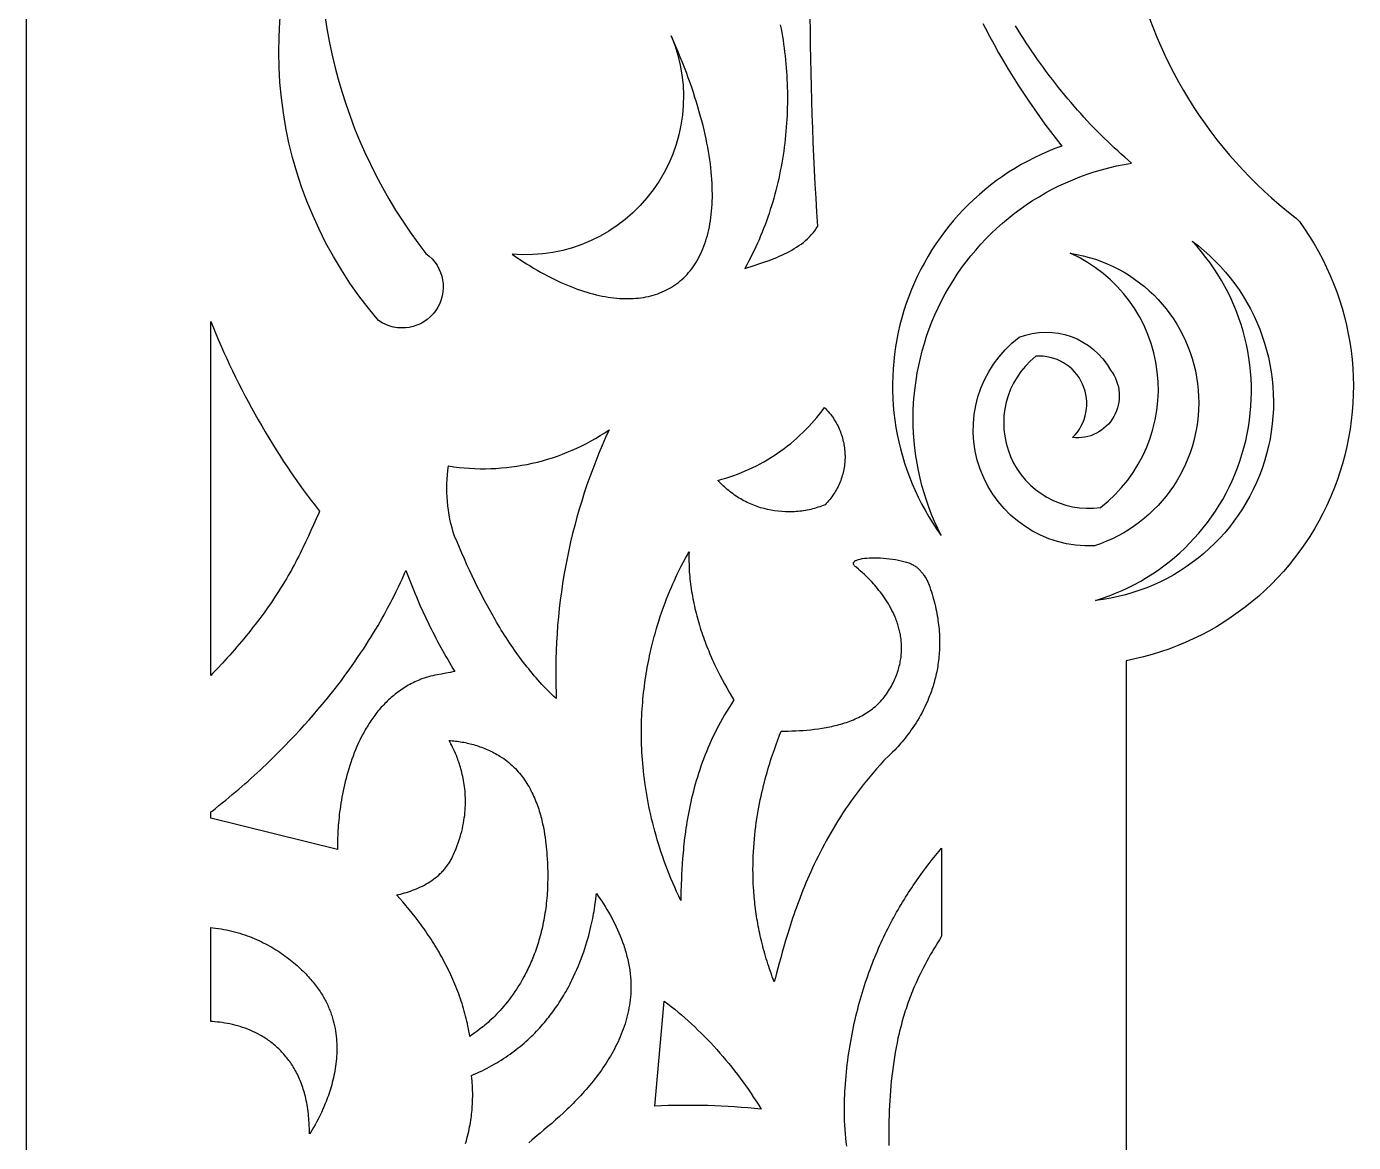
# Model space of a CAD drawing. Extents: x -750 to 750, y -1000 to 1000.
# Drawn here: x -750 to -462.2, y -131.3 to 110.8 of the extents above; entities that cross this region are included whole.
import ezdxf

# ---------------------------------------------------------------- set-up
doc = ezdxf.new("R2010")
doc.units = 0
doc.layers.add('LAYER_1', color=18, linetype='CONTINUOUS')

msp = doc.modelspace()

# ---------------------------------------------------------------- linework, layer by layer
at = {"layer": 'LAYER_1'}
for points in [[(-475.66, 274.46), (-477.41, 255.17, -0.426497), (-483.05, 250.67, 1), (-489.05, 205.44, -0.214305), (-485.57, 203.28, -0.489736), (-510.5, 127.16, 0.182251), (-474.88, 69.45, -0.070235), (-473.9, 68.45, -0.552147), (-511.5, -26.78), (-511.5, -1000), (-750, -1000), (-750, 1000)], [(-542.53, 111.44), (-542.07, 110.52), (-541.11, 108.69), (-540.13, 106.87), (-539.13, 105.07), (-538.1, 103.28), (-537.05, 101.51), (-535.97, 99.76), (-534.87, 98.02), (-533.75, 96.3), (-532.61, 94.6), (-531.46, 92.92), (-530.28, 91.26), (-529.09, 89.62), (-527.88, 88), (-526.66, 86.41), (-525.43, 84.85, 0.500787), (-551.61, 0.38, -0.50934), (-510.28, 81.14), (-511.04, 81.79), (-511.79, 82.44), (-512.55, 83.11), (-513.3, 83.78), (-514.04, 84.47), (-514.79, 85.16), (-515.53, 85.87), (-516.27, 86.59), (-517, 87.31), (-517.73, 88.05), (-518.46, 88.8), (-519.18, 89.55), (-519.9, 90.31), (-520.62, 91.09), (-521.33, 91.87), (-522.03, 92.66), (-522.73, 93.46), (-523.43, 94.27), (-524.12, 95.08), (-524.8, 95.9), (-525.48, 96.73), (-526.15, 97.57), (-526.82, 98.42), (-527.48, 99.27), (-528.14, 100.13), (-528.79, 100.99), (-529.43, 101.87), (-530.07, 102.74), (-530.7, 103.63), (-531.32, 104.52), (-531.93, 105.42), (-532.54, 106.32), (-533.14, 107.23), (-533.73, 108.14), (-534.32, 109.06), (-534.89, 109.98), (-535.46, 110.91)]]:
    msp.add_lwpolyline(points, format="xyb", dxfattribs=at)
for points in [[(-673.62, 47, -0.308417), (-684.93, 147.16, 0.209814), (-663.39, 61.54, -1)], [(-644.66, 61.39), (-643.88, 60.85), (-643.1, 60.33), (-642.33, 59.82), (-641.56, 59.33), (-640.79, 58.85), (-640.03, 58.39), (-639.27, 57.95), (-638.52, 57.52), (-637.77, 57.11), (-637.02, 56.71), (-636.28, 56.33), (-635.55, 55.96), (-634.82, 55.61), (-634.09, 55.28), (-633.37, 54.96), (-632.66, 54.65), (-631.95, 54.37), (-631.24, 54.09), (-630.54, 53.83), (-629.85, 53.59), (-629.16, 53.36), (-628.48, 53.15), (-627.8, 52.95), (-627.13, 52.77), (-626.47, 52.6), (-625.81, 52.45), (-625.15, 52.31), (-624.51, 52.19), (-623.87, 52.08), (-623.24, 51.99), (-622.61, 51.91), (-621.99, 51.85), (-621.38, 51.8), (-620.77, 51.77), (-620.17, 51.75), (-619.58, 51.75), (-619, 51.76), (-618.42, 51.78), (-617.85, 51.82), (-617.29, 51.87), (-616.74, 51.94), (-616.19, 52.02), (-615.65, 52.12), (-615.12, 52.23), (-614.6, 52.36), (-614.09, 52.5), (-613.58, 52.65), (-613.09, 52.82), (-612.6, 53), (-612.12, 53.2), (-611.65, 53.41), (-611.19, 53.63), (-610.73, 53.87), (-610.29, 54.12), (-609.86, 54.39), (-609.43, 54.67), (-609.02, 54.96), (-608.61, 55.27), (-608.21, 55.59), (-607.83, 55.93), (-607.45, 56.28), (-607.08, 56.64), (-606.73, 57.02), (-606.38, 57.41), (-606.04, 57.81), (-605.72, 58.22), (-605.4, 58.65), (-605.1, 59.1), (-604.8, 59.55), (-604.52, 60.02), (-604.25, 60.51), (-603.99, 61), (-603.74, 61.51), (-603.5, 62.04), (-603.27, 62.57), (-603.05, 63.12), (-602.85, 63.69), (-602.66, 64.26), (-602.47, 64.85), (-602.3, 65.45), (-602.15, 66.06), (-602, 66.69), (-601.87, 67.33), (-601.75, 67.98), (-601.64, 68.65), (-601.54, 69.33), (-601.46, 70.02), (-601.39, 70.72), (-601.33, 71.44), (-601.29, 72.17), (-601.25, 72.91), (-601.23, 73.66), (-601.23, 74.43), (-601.24, 75.2), (-601.26, 75.99), (-601.29, 76.8), (-601.34, 77.61), (-601.4, 78.44), (-601.48, 79.28), (-601.57, 80.13), (-601.67, 81), (-601.79, 81.87), (-601.92, 82.76), (-602.07, 83.66), (-602.23, 84.57), (-602.41, 85.5), (-602.6, 86.43), (-602.8, 87.38), (-603.03, 88.34), (-603.26, 89.31), (-603.51, 90.3), (-603.78, 91.29), (-604.06, 92.3), (-604.36, 93.32), (-604.67, 94.35), (-605, 95.39), (-605.34, 96.44), (-605.7, 97.51), (-606.08, 98.58), (-606.47, 99.67), (-606.87, 100.77), (-607.3, 101.88), (-607.74, 103), (-608.2, 104.13), (-608.67, 105.28), (-609.16, 106.43), (-609.67, 107.6), (-610.19, 108.78, -0.56467)], [(-497.14, 64.2, -0.683133), (-518.09, -13.69, 0.556932)], [(-518.36, -1.87, -0.734764), (-534.69, 43.38, -0.376792), (-514.84, 36.21, -0.660555), (-523.11, 21.6, 0.700223), (-531.1, 39.24, 0.760649), (-517.04, 6.44, 0.565772), (-523.59, 61.58, -0.792009)]]:
    msp.add_lwpolyline(points, format="xyb", close=True, dxfattribs=at)
for points in [[(-586.5, 111.12), (-586.34, 110.29), (-586.19, 109.45), (-586.05, 108.62), (-585.91, 107.78), (-585.79, 106.94), (-585.67, 106.09), (-585.56, 105.25), (-585.47, 104.4), (-585.37, 103.55), (-585.29, 102.69), (-585.22, 101.84), (-585.16, 100.98), (-585.1, 100.13), (-585.05, 99.27), (-585.02, 98.41), (-584.99, 97.55), (-584.97, 96.69), (-584.96, 95.82), (-584.95, 94.96), (-584.96, 94.1), (-584.98, 93.23), (-585, 92.37), (-585.04, 91.5), (-585.08, 90.64), (-585.13, 89.78), (-585.19, 88.91), (-585.27, 88.05), (-585.35, 87.18), (-585.44, 86.32), (-585.53, 85.46), (-585.64, 84.6), (-585.76, 83.74), (-585.89, 82.88), (-586.02, 82.02), (-586.17, 81.16), (-586.32, 80.31), (-586.49, 79.46), (-586.66, 78.61), (-586.85, 77.76), (-587.04, 76.91), (-587.24, 76.07), (-587.46, 75.22), (-587.68, 74.38), (-587.91, 73.55), (-588.15, 72.71), (-588.4, 71.88), (-588.66, 71.05), (-588.93, 70.22), (-589.22, 69.4), (-589.51, 68.58), (-589.81, 67.77), (-590.12, 66.96), (-590.44, 66.15), (-590.77, 65.34), (-591.11, 64.54), (-591.46, 63.75), (-591.82, 62.96), (-592.19, 62.17), (-592.57, 61.39), (-592.96, 60.61), (-593.36, 59.84), (-593.77, 59.07), (-594.19, 58.31), (-592.2, 58.93), (-591.14, 59.27), (-590.05, 59.64), (-588.94, 60.04), (-588.38, 60.25), (-587.82, 60.47), (-587.27, 60.7), (-586.71, 60.93), (-586.16, 61.18), (-585.61, 61.44), (-585.06, 61.71), (-584.52, 62), (-583.99, 62.29), (-583.47, 62.6), (-582.96, 62.92), (-582.46, 63.25), (-581.98, 63.6), (-581.5, 63.96), (-581.05, 64.34), (-580.61, 64.74), (-580.18, 65.15), (-579.78, 65.57), (-579.4, 66.02), (-579.04, 66.48), (-578.7, 66.96), (-578.54, 67.21), (-578.38, 67.46), (-578.57, 70.5), (-578.75, 73.53), (-578.91, 76.57), (-579.06, 79.6), (-579.21, 82.63), (-579.34, 85.66), (-579.46, 88.69), (-579.56, 91.71), (-579.66, 94.73), (-579.75, 97.75), (-579.82, 100.76), (-579.89, 103.78), (-579.94, 106.79), (-579.98, 109.79), (-580.01, 112.8)], [(-572.1, -132.1), (-572.21, -131.2), (-572.3, -130.29), (-572.38, -129.37), (-572.45, -128.44), (-572.51, -127.5), (-572.55, -126.54), (-572.58, -125.58), (-572.6, -124.6), (-572.6, -123.61), (-572.58, -122.61), (-572.57, -122.1), (-572.55, -121.6), (-572.53, -121.09), (-572.51, -120.57), (-572.48, -120.06), (-572.44, -119.54), (-572.38, -118.65), (-572.31, -117.78), (-572.23, -116.91), (-572.15, -116.04), (-572.06, -115.18), (-571.96, -114.33), (-571.85, -113.49), (-571.74, -112.65), (-571.62, -111.82), (-571.49, -111), (-571.36, -110.18), (-571.22, -109.36), (-571.08, -108.56), (-570.93, -107.76), (-570.77, -106.97), (-570.61, -106.18), (-570.44, -105.4), (-570.27, -104.62), (-570.09, -103.86), (-569.9, -103.09), (-569.71, -102.34), (-569.51, -101.59), (-569.31, -100.85), (-569.11, -100.11), (-568.89, -99.38), (-568.68, -98.65), (-568.46, -97.93), (-568.23, -97.22), (-568, -96.52), (-567.76, -95.81), (-567.52, -95.12), (-567.28, -94.43), (-567.03, -93.75), (-566.77, -93.07), (-566.51, -92.4), (-566.25, -91.74), (-565.99, -91.08), (-565.72, -90.43), (-565.44, -89.78), (-565.17, -89.14), (-564.89, -88.51), (-564.6, -87.88), (-564.31, -87.26), (-564.02, -86.64), (-563.73, -86.03), (-563.43, -85.42), (-563.13, -84.82), (-562.83, -84.23), (-562.52, -83.64), (-562.21, -83.06), (-561.9, -82.48), (-561.59, -81.91), (-561.27, -81.35), (-560.95, -80.79), (-560.63, -80.23), (-560.31, -79.69), (-559.98, -79.14), (-559.65, -78.61), (-559.32, -78.08), (-558.99, -77.55), (-558.66, -77.03), (-558.33, -76.52), (-557.99, -76.01), (-557.65, -75.5), (-557.31, -75.01), (-556.97, -74.51), (-556.29, -73.55), (-555.6, -72.6), (-554.91, -71.67), (-554.22, -70.77), (-553.53, -69.89), (-552.83, -69.03), (-552.14, -68.19), (-551.5, -67.43), (-551.5, -86.53), (-551.58, -86.65), (-551.99, -87.3), (-552.39, -87.95), (-552.79, -88.6), (-553.18, -89.26), (-553.57, -89.93), (-553.96, -90.6), (-554.34, -91.27), (-554.71, -91.95), (-555.08, -92.64), (-555.44, -93.33), (-555.79, -94.03), (-556.14, -94.73), (-556.49, -95.44), (-556.83, -96.16), (-557.04, -96.62), (-557.24, -97.08), (-557.45, -97.54), (-557.64, -98), (-557.84, -98.46), (-558.03, -98.93), (-558.21, -99.4), (-558.39, -99.87), (-558.57, -100.34), (-558.74, -100.82), (-558.91, -101.3), (-559.07, -101.78), (-559.23, -102.26), (-559.39, -102.74), (-559.54, -103.22), (-559.69, -103.71), (-559.83, -104.2), (-559.97, -104.69), (-560.11, -105.18), (-560.24, -105.67), (-560.37, -106.17), (-560.5, -106.67), (-560.62, -107.16), (-560.74, -107.66), (-560.97, -108.67), (-561.18, -109.68), (-561.38, -110.7), (-561.57, -111.72), (-561.74, -112.75), (-561.9, -113.78), (-562.05, -114.82), (-562.18, -115.86), (-562.31, -116.91), (-562.42, -117.96), (-562.52, -119.01), (-562.61, -120.07), (-562.69, -121.14), (-562.76, -122.2), (-562.82, -123.27), (-562.87, -124.35), (-562.91, -125.42), (-562.94, -126.5), (-562.96, -127.59), (-562.98, -128.67), (-562.98, -129.76), (-562.98, -130.84), (-562.97, -131.93)], [(-654.75, -131.48), (-654.6, -130.95), (-654.46, -130.42), (-654.33, -129.91), (-654.2, -129.39), (-654.09, -128.89), (-653.98, -128.39), (-653.89, -127.89), (-653.8, -127.41), (-653.72, -126.93), (-653.64, -126.47), (-653.57, -126.01), (-653.51, -125.55), (-653.46, -125.11), (-653.41, -124.68), (-653.37, -124.25), (-653.34, -123.84), (-653.31, -123.43), (-653.28, -123.03), (-653.26, -122.65), (-653.23, -121.9), (-653.22, -121.2), (-653.22, -120.55), (-653.24, -119.94), (-653.26, -119.37), (-653.29, -118.86), (-653.32, -118.4), (-653.36, -117.99), (-653.43, -117.34), (-653.48, -116.92), (-653.49, -116.8), (-653.49, -116.74), (-652.91, -116.49), (-652.33, -116.24), (-651.76, -115.98), (-651.2, -115.71), (-650.65, -115.44), (-650.11, -115.16), (-649.57, -114.88), (-649.05, -114.59), (-648.53, -114.3), (-648.02, -114), (-647.52, -113.7), (-647.02, -113.39), (-646.54, -113.08), (-646.06, -112.76), (-645.59, -112.44), (-645.12, -112.11), (-644.67, -111.78), (-644.22, -111.44), (-643.78, -111.11), (-643.34, -110.76), (-642.92, -110.42), (-642.5, -110.07), (-642.08, -109.71), (-641.68, -109.36), (-641.28, -109), (-640.89, -108.63), (-640.51, -108.27), (-640.13, -107.9), (-639.76, -107.53), (-639.4, -107.15), (-639.04, -106.78), (-638.69, -106.4), (-638.35, -106.02), (-638.01, -105.63), (-637.68, -105.25), (-637.35, -104.86), (-637.04, -104.47), (-636.73, -104.08), (-636.42, -103.69), (-636.12, -103.29), (-635.83, -102.9), (-635.54, -102.5), (-635.26, -102.1), (-634.98, -101.71), (-634.71, -101.31), (-634.45, -100.91), (-634.19, -100.51), (-633.94, -100.1), (-633.69, -99.7), (-633.45, -99.3), (-633.21, -98.9), (-632.98, -98.5), (-632.76, -98.1), (-632.54, -97.7), (-632.32, -97.29), (-632.11, -96.89), (-631.91, -96.5), (-631.71, -96.1), (-631.32, -95.3), (-630.96, -94.51), (-630.61, -93.73), (-630.28, -92.95), (-629.97, -92.18), (-629.68, -91.41), (-629.4, -90.66), (-629.14, -89.92), (-628.89, -89.18), (-628.66, -88.46), (-628.45, -87.76), (-628.25, -87.07), (-628.06, -86.39), (-627.88, -85.73), (-627.72, -85.08), (-627.57, -84.46), (-627.44, -83.85), (-627.31, -83.27), (-627.19, -82.7), (-627.09, -82.16), (-626.99, -81.63), (-626.9, -81.14), (-626.83, -80.67), (-626.7, -79.8), (-626.59, -79.05), (-626.51, -78.41), (-626.46, -77.9), (-626.41, -77.53), (-626.39, -77.29), (-626, -77.83), (-625.61, -78.39), (-625.23, -78.95), (-624.85, -79.53), (-624.48, -80.12), (-624.12, -80.71), (-623.76, -81.32), (-623.41, -81.93), (-623.07, -82.56), (-622.74, -83.19), (-622.41, -83.83), (-622.1, -84.48), (-621.8, -85.14), (-621.51, -85.8), (-621.23, -86.47), (-620.96, -87.14), (-620.71, -87.83), (-620.47, -88.51), (-620.35, -88.86), (-620.24, -89.2), (-620.14, -89.55), (-620.03, -89.9), (-619.93, -90.25), (-619.84, -90.6), (-619.75, -90.95), (-619.66, -91.31), (-619.58, -91.66), (-619.5, -92.01), (-619.42, -92.37), (-619.35, -92.72), (-619.29, -93.08), (-619.23, -93.44), (-619.17, -93.8), (-619.12, -94.15), (-619.08, -94.51), (-619.04, -94.87), (-619, -95.23), (-618.97, -95.59), (-618.94, -95.95), (-618.92, -96.31), (-618.91, -96.67), (-618.9, -97.03), (-618.89, -97.39), (-618.9, -97.75), (-618.9, -98.11), (-618.92, -98.48), (-618.95, -99.08), (-619, -99.69), (-619.06, -100.29), (-619.13, -100.89), (-619.22, -101.49), (-619.32, -102.08), (-619.44, -102.67), (-619.56, -103.25), (-619.7, -103.83), (-619.85, -104.41), (-620.01, -104.98), (-620.18, -105.55), (-620.37, -106.11), (-620.56, -106.67), (-620.77, -107.23), (-620.99, -107.78), (-621.21, -108.33), (-621.45, -108.87), (-621.69, -109.41), (-621.95, -109.95), (-622.21, -110.48), (-622.49, -111.01), (-622.77, -111.54), (-623.06, -112.06), (-623.36, -112.57), (-623.66, -113.08), (-623.98, -113.59), (-624.3, -114.09), (-624.63, -114.59), (-624.96, -115.09), (-625.3, -115.58), (-625.65, -116.07), (-626, -116.55), (-626.36, -117.02), (-626.73, -117.5), (-627.1, -117.97), (-627.47, -118.43), (-627.86, -118.89), (-628.24, -119.35), (-628.63, -119.8), (-629.02, -120.24), (-629.42, -120.68), (-629.82, -121.12), (-630.22, -121.55), (-630.63, -121.98), (-631.04, -122.41), (-631.45, -122.83), (-631.87, -123.24), (-632.28, -123.65), (-632.7, -124.05), (-633.54, -124.85), (-634.39, -125.63), (-635.24, -126.38), (-636.08, -127.12), (-636.93, -127.84), (-637.77, -128.54), (-638.6, -129.22), (-639.22, -129.73), (-639.83, -130.25), (-640.42, -130.78), (-641.01, -131.33)]]:
    msp.add_lwpolyline(points, dxfattribs=at)
for points in [[(-686.45, 5.66), (-686.62, 5.25), (-687.17, 3.98), (-687.73, 2.71), (-688.3, 1.45), (-688.87, 0.2), (-689.46, -1.04), (-690.05, -2.28), (-690.35, -2.89), (-690.66, -3.51), (-690.97, -4.12), (-691.28, -4.72), (-691.59, -5.32), (-691.91, -5.92), (-692.23, -6.52), (-692.56, -7.11), (-692.89, -7.7), (-693.23, -8.29), (-693.64, -8.99), (-694.05, -9.69), (-694.48, -10.38), (-694.9, -11.07), (-695.33, -11.75), (-695.77, -12.43), (-696.21, -13.1), (-696.66, -13.77), (-697.11, -14.43), (-697.57, -15.08), (-698.03, -15.73), (-698.49, -16.38), (-698.96, -17.02), (-699.43, -17.66), (-699.91, -18.29), (-700.39, -18.92), (-700.88, -19.54), (-701.37, -20.16), (-701.86, -20.78), (-702.35, -21.39), (-702.85, -22), (-703.36, -22.6), (-703.87, -23.2), (-704.38, -23.8), (-704.89, -24.39), (-705.41, -24.98), (-705.93, -25.57), (-706.45, -26.15), (-707.5, -27.31), (-708.57, -28.45), (-709.64, -29.59), (-710, -29.96), (-710, 46.76), (-709.47, 45.44), (-708.92, 44.11), (-708.36, 42.77), (-707.78, 41.44), (-707.19, 40.1), (-706.58, 38.76), (-705.96, 37.42), (-705.32, 36.08), (-704.67, 34.75), (-704, 33.41), (-703.33, 32.07), (-702.64, 30.74), (-701.93, 29.41), (-701.22, 28.09), (-700.49, 26.77), (-699.75, 25.45), (-698.99, 24.14), (-698.23, 22.84), (-697.45, 21.54), (-696.67, 20.25), (-695.87, 18.97), (-695.06, 17.7), (-694.24, 16.44), (-693.41, 15.19), (-692.57, 13.96), (-691.72, 12.73), (-690.87, 11.52), (-690, 10.31), (-689.12, 9.13), (-688.24, 7.95), (-687.35, 6.8)], [(-600.02, 12.34), (-599.15, 12.58), (-598.29, 12.83), (-597.43, 13.11), (-596.59, 13.4), (-595.75, 13.71), (-594.91, 14.03), (-594.09, 14.38), (-593.27, 14.74), (-592.47, 15.12), (-591.67, 15.52), (-590.88, 15.93), (-590.1, 16.36), (-589.33, 16.8), (-588.57, 17.26), (-587.82, 17.74), (-587.09, 18.23), (-586.36, 18.74), (-585.64, 19.26), (-584.94, 19.8), (-584.24, 20.36), (-583.56, 20.92), (-582.89, 21.51), (-582.23, 22.11), (-581.59, 22.72), (-580.96, 23.35), (-580.34, 23.99), (-579.73, 24.64), (-579.14, 25.31), (-578.56, 25.99), (-578, 26.68), (-577.45, 27.39), (-576.92, 28.11), (-576.65, 27.84), (-576.38, 27.56), (-576.13, 27.28), (-575.88, 26.99), (-575.64, 26.69), (-575.41, 26.4), (-575.19, 26.09), (-574.98, 25.79), (-574.78, 25.48), (-574.58, 25.16), (-574.4, 24.84), (-574.22, 24.52), (-574.05, 24.2), (-573.89, 23.87), (-573.74, 23.54), (-573.59, 23.2), (-573.46, 22.87), (-573.33, 22.53), (-573.21, 22.19), (-573.1, 21.84), (-573, 21.5), (-572.91, 21.15), (-572.83, 20.8), (-572.75, 20.45), (-572.69, 20.09), (-572.63, 19.74), (-572.58, 19.39), (-572.54, 19.03), (-572.51, 18.67), (-572.48, 18.32), (-572.47, 17.96), (-572.46, 17.6), (-572.46, 17.25), (-572.47, 16.89), (-572.49, 16.53), (-572.52, 16.18), (-572.56, 15.82), (-572.6, 15.46), (-572.66, 15.11), (-572.72, 14.76), (-572.79, 14.41), (-572.87, 14.06), (-572.96, 13.71), (-573.06, 13.36), (-573.16, 13.01), (-573.28, 12.67), (-573.4, 12.33), (-573.53, 11.99), (-573.67, 11.66), (-573.82, 11.32), (-573.97, 10.99), (-574.14, 10.67), (-574.31, 10.34), (-574.5, 10.02), (-574.69, 9.71), (-574.89, 9.39), (-575.1, 9.09), (-575.31, 8.78), (-575.54, 8.48), (-575.78, 8.18), (-576.02, 7.89), (-576.27, 7.61), (-576.53, 7.32), (-576.8, 7.05), (-577.18, 6.89), (-577.56, 6.75), (-577.94, 6.61), (-578.33, 6.49), (-578.72, 6.37), (-579.1, 6.25), (-579.49, 6.15), (-579.88, 6.05), (-580.27, 5.96), (-580.66, 5.88), (-581.05, 5.81), (-581.45, 5.74), (-581.84, 5.68), (-582.23, 5.63), (-582.63, 5.59), (-583.02, 5.56), (-583.42, 5.53), (-583.81, 5.51), (-584.6, 5.49), (-585.39, 5.5), (-586.17, 5.55), (-586.95, 5.62), (-587.73, 5.72), (-588.5, 5.85), (-589.26, 6.01), (-590.02, 6.2), (-590.78, 6.41), (-591.52, 6.66), (-592.25, 6.93), (-592.98, 7.23), (-593.69, 7.56), (-594.04, 7.74), (-594.39, 7.92), (-594.74, 8.11), (-595.08, 8.3), (-595.42, 8.5), (-595.75, 8.71), (-596.09, 8.93), (-596.41, 9.15), (-596.74, 9.38), (-597.06, 9.62), (-597.38, 9.86), (-597.69, 10.11), (-598, 10.36), (-598.3, 10.63), (-598.6, 10.9), (-598.89, 11.17), (-599.18, 11.45), (-599.47, 11.74), (-599.75, 12.04)], [(-623.62, 23.29), (-624.39, 21.61), (-625.13, 19.92), (-625.84, 18.22), (-626.53, 16.52), (-627.19, 14.8), (-627.82, 13.07), (-628.43, 11.34), (-629.02, 9.6), (-629.58, 7.85), (-630.11, 6.09), (-630.61, 4.33), (-631.09, 2.55), (-631.55, 0.78), (-631.98, -1.01), (-632.38, -2.8), (-632.75, -4.59), (-633.1, -6.39), (-633.42, -8.2), (-633.72, -10.01), (-633.98, -11.82), (-634.23, -13.64), (-634.44, -15.46), (-634.63, -17.29), (-634.79, -19.12), (-634.92, -20.95), (-635.03, -22.79), (-635.11, -24.62), (-635.17, -26.46), (-635.19, -28.31), (-635.19, -30.15), (-635.16, -31.99), (-635.11, -33.84), (-635.15, -34.97), (-635.6, -34.55), (-636.05, -34.12), (-636.49, -33.69), (-636.92, -33.25), (-637.35, -32.81), (-637.78, -32.36), (-638.21, -31.91), (-638.63, -31.45), (-639.05, -30.98), (-639.46, -30.51), (-639.87, -30.03), (-640.28, -29.55), (-640.68, -29.07), (-641.08, -28.57), (-641.47, -28.08), (-641.87, -27.58), (-642.26, -27.07), (-642.64, -26.56), (-643.02, -26.05), (-643.4, -25.53), (-643.78, -25), (-644.15, -24.48), (-644.52, -23.94), (-644.88, -23.41), (-645.25, -22.87), (-645.61, -22.33), (-645.96, -21.78), (-646.31, -21.23), (-646.66, -20.67), (-647.01, -20.12), (-647.35, -19.56), (-647.69, -18.99), (-648.03, -18.42), (-648.37, -17.85), (-649.03, -16.7), (-649.67, -15.54), (-650.31, -14.37), (-650.94, -13.19), (-651.55, -12), (-652.15, -10.81), (-652.75, -9.6), (-653.33, -8.39), (-653.9, -7.17), (-654.47, -5.95), (-655.02, -4.72), (-655.56, -3.49), (-656.1, -2.26), (-656.62, -1.03), (-657.14, 0.21), (-657.44, 1.13), (-657.7, 2.06), (-657.94, 3), (-658.16, 3.94), (-658.34, 4.89), (-658.5, 5.84), (-658.62, 6.8), (-658.72, 7.76), (-658.79, 8.72), (-658.83, 9.68), (-658.85, 10.65), (-658.83, 11.61), (-658.79, 12.58), (-658.71, 13.54), (-658.61, 14.51), (-658.48, 15.47), (-657.34, 15.3), (-656.19, 15.16), (-655.05, 15.05), (-653.9, 14.96), (-652.76, 14.9), (-651.61, 14.87), (-650.47, 14.87), (-649.32, 14.89), (-648.18, 14.94), (-647.05, 15.02), (-645.91, 15.12), (-644.78, 15.26), (-643.66, 15.41), (-642.53, 15.6), (-641.42, 15.81), (-640.3, 16.04), (-639.2, 16.3), (-638.1, 16.59), (-637, 16.91), (-635.92, 17.24), (-634.84, 17.61), (-633.77, 18), (-632.71, 18.42), (-631.66, 18.86), (-630.61, 19.33), (-629.58, 19.82), (-628.56, 20.33), (-627.55, 20.88), (-626.55, 21.44), (-625.56, 22.04), (-624.58, 22.65)], [(-606.31, -3.72), (-606.32, -4.25), (-606.32, -4.79), (-606.32, -5.33), (-606.3, -5.86), (-606.28, -6.4), (-606.26, -6.93), (-606.23, -7.47), (-606.19, -8.01), (-606.14, -8.54), (-606.09, -9.08), (-606.03, -9.61), (-605.97, -10.15), (-605.9, -10.68), (-605.82, -11.21), (-605.74, -11.75), (-605.65, -12.28), (-605.56, -12.81), (-605.46, -13.34), (-605.35, -13.87), (-605.24, -14.4), (-605.13, -14.93), (-605.01, -15.45), (-604.88, -15.98), (-604.75, -16.5), (-604.61, -17.02), (-604.47, -17.54), (-604.33, -18.06), (-604.18, -18.58), (-604.02, -19.1), (-603.86, -19.62), (-603.7, -20.13), (-603.53, -20.64), (-603.35, -21.15), (-603.18, -21.66), (-603, -22.17), (-602.81, -22.67), (-602.62, -23.17), (-602.43, -23.67), (-602.23, -24.17), (-602.03, -24.67), (-601.82, -25.16), (-601.61, -25.65), (-601.4, -26.14), (-601.19, -26.63), (-600.97, -27.11), (-600.75, -27.59), (-600.52, -28.07), (-600.06, -29.02), (-599.59, -29.95), (-599.11, -30.88), (-598.62, -31.79), (-598.12, -32.69), (-597.61, -33.58), (-597.09, -34.45), (-596.57, -35.3), (-597.09, -36.1), (-597.6, -36.9), (-598.1, -37.7), (-598.57, -38.51), (-599.04, -39.31), (-599.48, -40.11), (-599.91, -40.92), (-600.33, -41.72), (-600.73, -42.52), (-601.12, -43.32), (-601.49, -44.12), (-601.85, -44.92), (-602.19, -45.72), (-602.52, -46.52), (-602.84, -47.31), (-603.14, -48.1), (-603.44, -48.89), (-603.72, -49.68), (-603.98, -50.47), (-604.24, -51.25), (-604.49, -52.03), (-604.72, -52.8), (-604.94, -53.57), (-605.15, -54.34), (-605.36, -55.1), (-605.55, -55.86), (-605.73, -56.61), (-605.9, -57.36), (-606.06, -58.1), (-606.22, -58.83), (-606.36, -59.57), (-606.5, -60.29), (-606.63, -61.01), (-606.75, -61.72), (-606.86, -62.43), (-606.97, -63.12), (-607.07, -63.81), (-607.16, -64.5), (-607.25, -65.17), (-607.33, -65.84), (-607.4, -66.5), (-607.47, -67.15), (-607.53, -67.79), (-607.59, -68.42), (-607.69, -69.66), (-607.77, -70.86), (-607.84, -72.01), (-607.9, -73.13), (-607.94, -74.19), (-607.98, -75.22), (-608.04, -77.11), (-608.09, -78.79), (-608.54, -77.83), (-608.98, -76.87), (-609.41, -75.91), (-609.82, -74.95), (-610.22, -74), (-610.6, -73.05), (-610.97, -72.11), (-611.33, -71.17), (-611.67, -70.23), (-612, -69.3), (-612.31, -68.37), (-612.62, -67.44), (-612.91, -66.52), (-613.19, -65.6), (-613.45, -64.69), (-613.71, -63.78), (-613.95, -62.88), (-614.18, -61.98), (-614.4, -61.08), (-614.61, -60.19), (-614.8, -59.31), (-614.99, -58.42), (-615.16, -57.55), (-615.32, -56.67), (-615.48, -55.81), (-615.62, -54.94), (-615.75, -54.09), (-615.87, -53.23), (-615.98, -52.38), (-616.09, -51.54), (-616.18, -50.7), (-616.26, -49.87), (-616.34, -49.04), (-616.4, -48.22), (-616.46, -47.4), (-616.5, -46.59), (-616.54, -45.79), (-616.57, -44.99), (-616.6, -44.19), (-616.61, -43.4), (-616.62, -42.62), (-616.61, -41.84), (-616.61, -41.07), (-616.59, -40.3), (-616.57, -39.54), (-616.53, -38.79), (-616.5, -38.04), (-616.45, -37.3), (-616.4, -36.57), (-616.34, -35.84), (-616.28, -35.11), (-616.21, -34.4), (-616.14, -33.69), (-616.06, -32.98), (-615.97, -32.29), (-615.88, -31.6), (-615.78, -30.91), (-615.68, -30.24), (-615.57, -29.57), (-615.46, -28.9), (-615.35, -28.25), (-615.23, -27.6), (-615.1, -26.95), (-614.97, -26.32), (-614.84, -25.69), (-614.71, -25.07), (-614.57, -24.46), (-614.42, -23.85), (-614.28, -23.25), (-614.13, -22.66), (-613.98, -22.08), (-613.83, -21.5), (-613.67, -20.93), (-613.51, -20.37), (-613.35, -19.82), (-613.19, -19.27), (-612.86, -18.21), (-612.52, -17.17), (-612.18, -16.17), (-611.84, -15.2), (-611.49, -14.26), (-611.15, -13.36), (-610.81, -12.49), (-610.46, -11.66), (-610.13, -10.86), (-609.79, -10.1), (-609.47, -9.38), (-609.15, -8.69), (-608.84, -8.04), (-608.55, -7.42), (-608.26, -6.85), (-607.99, -6.31), (-607.49, -5.36), (-607.06, -4.56), (-606.71, -3.93), (-606.45, -3.47), (-606.3, -3.18)], [(-570.12, -6.45), (-570.26, -6.33), (-570.38, -6.21), (-570.47, -6.09), (-570.54, -5.98), (-570.6, -5.87), (-570.62, -5.77), (-570.63, -5.67), (-570.62, -5.57), (-570.59, -5.48), (-570.55, -5.39), (-570.48, -5.31), (-570.4, -5.23), (-570.3, -5.15), (-570.18, -5.08), (-570.05, -5.01), (-569.9, -4.95), (-569.74, -4.88), (-569.56, -4.83), (-569.17, -4.73), (-568.74, -4.64), (-568.26, -4.57), (-567.74, -4.52), (-567.19, -4.48), (-566.6, -4.46), (-566, -4.45), (-565.37, -4.46), (-564.74, -4.48), (-564.09, -4.52), (-563.44, -4.58), (-562.78, -4.65), (-562.13, -4.73), (-561.5, -4.84), (-560.87, -4.95), (-560.27, -5.09), (-559.69, -5.24), (-559.13, -5.4), (-558.62, -5.58), (-558.14, -5.77), (-557.91, -5.88), (-557.7, -5.98), (-557.5, -6.1), (-557.31, -6.21), (-557.14, -6.33), (-556.97, -6.45), (-556.86, -6.55), (-556.71, -6.67), (-556.57, -6.8), (-556.44, -6.93), (-556.3, -7.06), (-556.17, -7.21), (-556.04, -7.35), (-555.91, -7.5), (-555.78, -7.65), (-555.66, -7.81), (-555.54, -7.97), (-555.43, -8.13), (-555.31, -8.29), (-555.09, -8.63), (-554.89, -8.97), (-554.7, -9.32), (-554.52, -9.68), (-554.36, -10.04), (-554.21, -10.4), (-554.08, -10.75), (-553.89, -11.3), (-553.72, -11.84), (-553.55, -12.37), (-553.4, -12.9), (-553.25, -13.43), (-553.11, -13.96), (-552.98, -14.48), (-552.85, -15), (-552.74, -15.51), (-552.63, -16.02), (-552.53, -16.53), (-552.44, -17.03), (-552.36, -17.53), (-552.29, -18.03), (-552.22, -18.52), (-552.16, -19.01), (-552.11, -19.49), (-552.06, -19.97), (-552.02, -20.45), (-551.99, -20.92), (-551.97, -21.39), (-551.95, -21.86), (-551.94, -22.32), (-551.94, -22.78), (-551.94, -23.24), (-551.95, -23.69), (-551.96, -24.14), (-551.98, -24.58), (-552.01, -25.02), (-552.04, -25.46), (-552.08, -25.89), (-552.12, -26.32), (-552.17, -26.74), (-552.23, -27.17), (-552.29, -27.58), (-552.35, -28), (-552.42, -28.41), (-552.49, -28.81), (-552.57, -29.21), (-552.66, -29.61), (-552.75, -30.01), (-552.84, -30.4), (-552.94, -30.78), (-553.04, -31.17), (-553.14, -31.54), (-553.25, -31.92), (-553.36, -32.29), (-553.48, -32.66), (-553.6, -33.02), (-553.72, -33.38), (-553.85, -33.73), (-553.98, -34.09), (-554.11, -34.43), (-554.25, -34.78), (-554.39, -35.12), (-554.53, -35.45), (-554.82, -36.11), (-555.12, -36.75), (-555.43, -37.38), (-555.74, -37.99), (-556.07, -38.58), (-556.39, -39.16), (-556.73, -39.72), (-557.06, -40.26), (-557.4, -40.79), (-557.74, -41.3), (-558.08, -41.79), (-558.42, -42.27), (-558.76, -42.73), (-559.1, -43.17), (-559.44, -43.6), (-559.77, -44.01), (-560.09, -44.4), (-560.41, -44.77), (-560.73, -45.13), (-561.03, -45.47), (-561.33, -45.79), (-561.61, -46.1), (-562.16, -46.65), (-562.65, -47.14), (-563.08, -47.55), (-563.74, -48.17), (-563.95, -48.36), (-564.08, -48.49), (-564.86, -49.35), (-565.63, -50.22), (-566.37, -51.09), (-567.1, -51.96), (-567.81, -52.83), (-568.51, -53.7), (-569.18, -54.57), (-569.84, -55.45), (-570.48, -56.32), (-571.11, -57.19), (-571.72, -58.06), (-572.32, -58.93), (-572.9, -59.81), (-573.46, -60.67), (-574.01, -61.54), (-574.54, -62.41), (-575.06, -63.27), (-575.57, -64.13), (-576.06, -64.99), (-576.53, -65.84), (-577, -66.69), (-577.45, -67.54), (-577.88, -68.39), (-578.31, -69.23), (-578.72, -70.06), (-579.12, -70.89), (-579.51, -71.72), (-579.89, -72.54), (-580.25, -73.36), (-580.6, -74.17), (-580.95, -74.97), (-581.28, -75.77), (-581.6, -76.56), (-581.91, -77.35), (-582.21, -78.13), (-582.51, -78.9), (-582.79, -79.66), (-583.06, -80.42), (-583.33, -81.16), (-583.58, -81.9), (-583.83, -82.63), (-584.07, -83.35), (-584.3, -84.07), (-584.52, -84.77), (-584.95, -86.15), (-585.35, -87.48), (-585.72, -88.77), (-586.07, -90.02), (-586.4, -91.22), (-586.72, -92.37), (-587.29, -94.52), (-587.55, -95.5), (-587.81, -96.43), (-588.03, -95.87), (-588.24, -95.31), (-588.44, -94.75), (-588.64, -94.19), (-588.84, -93.63), (-589.02, -93.07), (-589.21, -92.52), (-589.38, -91.96), (-589.55, -91.41), (-589.72, -90.85), (-589.88, -90.3), (-590.03, -89.75), (-590.18, -89.2), (-590.32, -88.66), (-590.46, -88.11), (-590.59, -87.57), (-590.72, -87.02), (-590.84, -86.48), (-590.96, -85.94), (-591.07, -85.41), (-591.18, -84.87), (-591.28, -84.33), (-591.38, -83.8), (-591.47, -83.27), (-591.56, -82.74), (-591.64, -82.21), (-591.72, -81.68), (-591.79, -81.16), (-591.86, -80.63), (-591.93, -80.11), (-591.99, -79.59), (-592.05, -79.08), (-592.1, -78.56), (-592.15, -78.05), (-592.19, -77.53), (-592.23, -77.02), (-592.27, -76.52), (-592.3, -76.01), (-592.35, -75), (-592.39, -74.01), (-592.41, -73.02), (-592.42, -72.04), (-592.41, -71.07), (-592.39, -70.11), (-592.36, -69.15), (-592.31, -68.21), (-592.26, -67.28), (-592.19, -66.36), (-592.11, -65.44), (-592.02, -64.54), (-591.93, -63.65), (-591.82, -62.77), (-591.7, -61.9), (-591.57, -61.04), (-591.44, -60.2), (-591.3, -59.36), (-591.15, -58.54), (-591, -57.73), (-590.83, -56.93), (-590.67, -56.15), (-590.49, -55.37), (-590.32, -54.62), (-590.14, -53.87), (-589.95, -53.14), (-589.76, -52.42), (-589.57, -51.71), (-589.38, -51.02), (-589.18, -50.34), (-588.98, -49.68), (-588.78, -49.04), (-588.59, -48.4), (-588.39, -47.79), (-588.19, -47.18), (-587.79, -46.03), (-587.41, -44.93), (-587.03, -43.91), (-586.67, -42.94), (-586.32, -42.05), (-585.55, -42.05), (-584.76, -42.03), (-583.97, -42.01), (-583.16, -41.98), (-582.35, -41.94), (-581.53, -41.89), (-580.71, -41.82), (-579.88, -41.74), (-579.06, -41.65), (-578.23, -41.54), (-577.4, -41.42), (-576.99, -41.35), (-576.58, -41.28), (-576.17, -41.2), (-575.76, -41.12), (-575.35, -41.03), (-574.95, -40.94), (-574.54, -40.85), (-574.14, -40.75), (-573.74, -40.64), (-573.35, -40.53), (-572.95, -40.41), (-572.56, -40.28), (-572.17, -40.16), (-571.78, -40.02), (-571.4, -39.88), (-571.02, -39.73), (-570.65, -39.58), (-570.28, -39.42), (-569.91, -39.25), (-569.55, -39.08), (-569.19, -38.9), (-568.83, -38.71), (-568.48, -38.52), (-568.14, -38.32), (-567.8, -38.11), (-567.47, -37.89), (-567.14, -37.67), (-566.81, -37.44), (-566.5, -37.2), (-566.19, -36.95), (-565.88, -36.7), (-565.58, -36.43), (-565.29, -36.16), (-565.01, -35.88), (-564.73, -35.6), (-564.46, -35.3), (-564.2, -34.99), (-563.94, -34.68), (-563.69, -34.36), (-563.45, -34.02), (-563.22, -33.68), (-563, -33.33), (-562.79, -32.98), (-562.59, -32.64), (-562.4, -32.3), (-562.21, -31.95), (-562.04, -31.61), (-561.88, -31.27), (-561.72, -30.94), (-561.57, -30.6), (-561.43, -30.26), (-561.3, -29.93), (-561.18, -29.6), (-561.06, -29.26), (-560.95, -28.93), (-560.85, -28.6), (-560.76, -28.28), (-560.68, -27.95), (-560.6, -27.63), (-560.53, -27.3), (-560.46, -26.98), (-560.41, -26.66), (-560.36, -26.34), (-560.31, -26.02), (-560.28, -25.71), (-560.25, -25.4), (-560.22, -25.08), (-560.2, -24.77), (-560.19, -24.46), (-560.19, -24.16), (-560.19, -23.85), (-560.2, -23.55), (-560.21, -23.25), (-560.23, -22.95), (-560.25, -22.65), (-560.28, -22.35), (-560.31, -22.06), (-560.35, -21.76), (-560.39, -21.47), (-560.44, -21.18), (-560.5, -20.9), (-560.55, -20.61), (-560.62, -20.33), (-560.68, -20.05), (-560.76, -19.77), (-560.83, -19.5), (-560.91, -19.22), (-561, -18.95), (-561.08, -18.68), (-561.17, -18.41), (-561.27, -18.15), (-561.37, -17.88), (-561.47, -17.62), (-561.57, -17.36), (-561.79, -16.85), (-562.03, -16.35), (-562.27, -15.86), (-562.52, -15.38), (-562.78, -14.91), (-563.05, -14.44), (-563.33, -13.99), (-563.61, -13.55), (-563.9, -13.12), (-564.19, -12.71), (-564.49, -12.3), (-564.79, -11.9), (-565.09, -11.52), (-565.39, -11.14), (-565.69, -10.78), (-565.99, -10.43), (-566.29, -10.1), (-566.58, -9.77), (-566.87, -9.46), (-567.16, -9.16), (-567.44, -8.88), (-567.71, -8.6), (-568.23, -8.1), (-568.72, -7.65), (-569.16, -7.26), (-569.55, -6.92)], [(-667.43, -7.94), (-667.16, -8.66), (-666.88, -9.38), (-666.6, -10.1), (-666.31, -10.82), (-666.02, -11.53), (-665.73, -12.24), (-665.43, -12.95), (-665.13, -13.65), (-664.82, -14.36), (-664.51, -15.06), (-664.2, -15.75), (-663.88, -16.45), (-663.56, -17.14), (-663.23, -17.83), (-662.9, -18.52), (-662.57, -19.21), (-662.23, -19.89), (-661.89, -20.57), (-661.54, -21.24), (-661.19, -21.91), (-660.84, -22.58), (-660.49, -23.25), (-660.13, -23.91), (-659.76, -24.58), (-659.4, -25.23), (-659.03, -25.89), (-658.65, -26.54), (-658.28, -27.18), (-657.89, -27.83), (-657.51, -28.47), (-657.12, -29.1), (-657.6, -29.21), (-658.07, -29.31), (-659.03, -29.49), (-659.99, -29.67), (-660.94, -29.85), (-661.42, -29.94), (-661.9, -30.04), (-662.37, -30.16), (-662.84, -30.28), (-663.31, -30.41), (-663.78, -30.56), (-664.24, -30.72), (-664.47, -30.81), (-664.7, -30.9), (-665.07, -31.06), (-665.44, -31.22), (-665.8, -31.39), (-666.15, -31.56), (-666.5, -31.74), (-666.85, -31.93), (-667.19, -32.12), (-667.53, -32.31), (-667.86, -32.51), (-668.18, -32.72), (-668.5, -32.93), (-668.82, -33.14), (-669.13, -33.36), (-669.44, -33.59), (-669.75, -33.82), (-670.04, -34.05), (-670.34, -34.29), (-670.63, -34.53), (-670.91, -34.78), (-671.19, -35.03), (-671.47, -35.28), (-671.74, -35.54), (-672.01, -35.81), (-672.27, -36.07), (-672.53, -36.34), (-672.79, -36.62), (-673.04, -36.89), (-673.29, -37.17), (-673.53, -37.46), (-673.77, -37.74), (-674, -38.04), (-674.23, -38.33), (-674.46, -38.63), (-674.68, -38.92), (-674.9, -39.23), (-675.11, -39.53), (-675.32, -39.84), (-675.53, -40.15), (-675.73, -40.46), (-675.93, -40.78), (-676.13, -41.1), (-676.32, -41.42), (-676.51, -41.74), (-676.69, -42.06), (-676.87, -42.39), (-677.05, -42.71), (-677.39, -43.38), (-677.72, -44.04), (-678.04, -44.72), (-678.34, -45.39), (-678.63, -46.08), (-678.91, -46.76), (-679.17, -47.45), (-679.43, -48.14), (-679.67, -48.84), (-679.89, -49.53), (-680.11, -50.22), (-680.32, -50.92), (-680.51, -51.61), (-680.69, -52.3), (-680.87, -52.99), (-681.03, -53.68), (-681.18, -54.36), (-681.33, -55.03), (-681.46, -55.71), (-681.58, -56.37), (-681.7, -57.03), (-681.81, -57.68), (-681.91, -58.32), (-682, -58.96), (-682.08, -59.58), (-682.15, -60.2), (-682.22, -60.8), (-682.28, -61.39), (-682.33, -61.97), (-682.38, -62.54), (-682.42, -63.09), (-682.46, -63.63), (-682.48, -64.16), (-682.51, -64.67), (-682.52, -65.16), (-682.54, -65.63), (-682.55, -66.09), (-682.55, -66.53), (-682.55, -66.95), (-682.54, -67.35), (-682.53, -67.73), (-710, -60.9), (-710, -59.58), (-709.76, -59.39), (-709.01, -58.8), (-708.26, -58.21), (-707.53, -57.61), (-706.8, -57.02), (-706.09, -56.42), (-705.38, -55.83), (-704.67, -55.23), (-703.98, -54.64), (-703.3, -54.05), (-702.62, -53.46), (-701.95, -52.87), (-701.29, -52.27), (-700.64, -51.68), (-699.99, -51.1), (-699.35, -50.51), (-698.72, -49.92), (-698.1, -49.33), (-697.49, -48.75), (-696.88, -48.17), (-696.29, -47.58), (-695.7, -47), (-695.11, -46.42), (-694.54, -45.84), (-693.97, -45.27), (-692.86, -44.12), (-691.77, -42.98), (-690.72, -41.84), (-689.7, -40.72), (-688.7, -39.6), (-687.73, -38.49), (-686.79, -37.39), (-685.88, -36.3), (-684.99, -35.23), (-684.13, -34.16), (-683.3, -33.11), (-682.5, -32.06), (-681.71, -31.04), (-680.96, -30.02), (-680.23, -29.02), (-679.52, -28.04), (-678.84, -27.07), (-678.19, -26.11), (-677.55, -25.18), (-676.94, -24.25), (-676.36, -23.35), (-675.79, -22.47), (-675.25, -21.6), (-674.73, -20.75), (-674.23, -19.93), (-673.76, -19.12), (-673.3, -18.34), (-672.86, -17.57), (-672.45, -16.83), (-672.05, -16.11), (-671.68, -15.41), (-671.32, -14.74), (-670.98, -14.09), (-670.66, -13.47), (-670.36, -12.87), (-669.81, -11.75), (-669.33, -10.75), (-668.91, -9.85), (-668.55, -9.07), (-668.02, -7.88), (-667.84, -7.48), (-667.76, -7.33), (-667.7, -7.22)], [(-658, -44.12), (-657.64, -44.14), (-657.29, -44.18), (-656.93, -44.21), (-656.57, -44.26), (-656.22, -44.31), (-655.86, -44.36), (-655.51, -44.42), (-655.15, -44.48), (-654.8, -44.55), (-654.45, -44.63), (-654.09, -44.71), (-653.74, -44.8), (-653.39, -44.89), (-653.04, -44.98), (-652.69, -45.09), (-652.34, -45.19), (-651.99, -45.31), (-651.65, -45.43), (-651.3, -45.55), (-650.96, -45.68), (-650.62, -45.82), (-650.28, -45.96), (-649.94, -46.1), (-649.61, -46.26), (-649.27, -46.41), (-648.94, -46.58), (-648.61, -46.75), (-648.29, -46.92), (-647.96, -47.1), (-647.64, -47.29), (-647.32, -47.48), (-646.9, -47.74), (-646.5, -48.02), (-646.11, -48.3), (-645.72, -48.59), (-645.35, -48.89), (-644.99, -49.2), (-644.64, -49.51), (-644.3, -49.84), (-643.97, -50.17), (-643.66, -50.5), (-643.35, -50.85), (-643.05, -51.19), (-642.76, -51.55), (-642.48, -51.91), (-642.21, -52.28), (-641.95, -52.65), (-641.7, -53.02), (-641.46, -53.4), (-641.23, -53.78), (-641, -54.17), (-640.78, -54.56), (-640.58, -54.96), (-640.38, -55.35), (-640.18, -55.75), (-640, -56.15), (-639.82, -56.55), (-639.65, -56.95), (-639.49, -57.36), (-639.33, -57.76), (-639.19, -58.17), (-639.05, -58.57), (-638.91, -58.98), (-638.78, -59.38), (-638.66, -59.79), (-638.54, -60.19), (-638.43, -60.59), (-638.33, -60.99), (-638.23, -61.38), (-638.13, -61.78), (-638.05, -62.17), (-637.96, -62.56), (-637.88, -62.94), (-637.74, -63.7), (-637.61, -64.44), (-637.5, -65.16), (-637.41, -65.85), (-637.33, -66.52), (-637.26, -67.16), (-637.2, -67.78), (-637.15, -68.35), (-637.11, -68.9), (-637.05, -69.86), (-637.01, -70.5), (-636.99, -71.14), (-636.96, -71.77), (-636.95, -72.4), (-636.94, -73.01), (-636.94, -73.62), (-636.95, -74.23), (-636.96, -74.83), (-636.97, -75.42), (-637, -76.01), (-637.03, -76.59), (-637.06, -77.16), (-637.1, -77.73), (-637.15, -78.29), (-637.2, -78.85), (-637.26, -79.4), (-637.32, -79.94), (-637.39, -80.48), (-637.46, -81.01), (-637.54, -81.54), (-637.62, -82.06), (-637.71, -82.57), (-637.81, -83.08), (-637.9, -83.58), (-638.01, -84.08), (-638.11, -84.57), (-638.22, -85.05), (-638.34, -85.53), (-638.46, -86), (-638.58, -86.47), (-638.71, -86.93), (-638.84, -87.39), (-638.98, -87.84), (-639.11, -88.28), (-639.26, -88.72), (-639.4, -89.16), (-639.55, -89.59), (-639.7, -90.01), (-639.86, -90.42), (-640.02, -90.84), (-640.18, -91.24), (-640.34, -91.64), (-640.51, -92.04), (-640.68, -92.43), (-640.85, -92.81), (-641.02, -93.19), (-641.2, -93.56), (-641.38, -93.93), (-641.56, -94.3), (-641.74, -94.65), (-641.93, -95.01), (-642.11, -95.35), (-642.49, -96.03), (-642.88, -96.69), (-643.27, -97.33), (-643.66, -97.95), (-644.06, -98.54), (-644.46, -99.12), (-644.86, -99.68), (-645.26, -100.22), (-645.67, -100.74), (-646.07, -101.24), (-646.47, -101.72), (-646.87, -102.18), (-647.27, -102.63), (-647.66, -103.05), (-648.05, -103.46), (-648.43, -103.85), (-648.81, -104.22), (-649.18, -104.58), (-649.54, -104.91), (-649.9, -105.23), (-650.24, -105.54), (-650.57, -105.82), (-650.9, -106.09), (-651.21, -106.34), (-651.79, -106.8), (-652.32, -107.19), (-652.78, -107.52), (-653.48, -108.01), (-653.72, -108.16), (-653.86, -108.26), (-653.95, -107.7), (-654.04, -107.14), (-654.14, -106.59), (-654.25, -106.03), (-654.37, -105.48), (-654.49, -104.93), (-654.62, -104.39), (-654.76, -103.84), (-654.9, -103.3), (-655.05, -102.76), (-655.2, -102.22), (-655.36, -101.68), (-655.53, -101.15), (-655.7, -100.61), (-655.88, -100.08), (-656.07, -99.56), (-656.26, -99.03), (-656.45, -98.51), (-656.65, -97.99), (-656.86, -97.47), (-657.07, -96.95), (-657.29, -96.44), (-657.51, -95.93), (-657.73, -95.42), (-657.97, -94.91), (-658.2, -94.41), (-658.44, -93.91), (-658.69, -93.41), (-658.94, -92.92), (-659.19, -92.42), (-659.45, -91.93), (-659.71, -91.45), (-659.98, -90.96), (-660.25, -90.48), (-660.52, -90), (-660.8, -89.53), (-661.08, -89.06), (-661.37, -88.59), (-661.66, -88.12), (-661.95, -87.66), (-662.25, -87.2), (-662.55, -86.74), (-662.85, -86.29), (-663.15, -85.84), (-663.46, -85.39), (-663.77, -84.95), (-664.08, -84.51), (-664.4, -84.07), (-665.04, -83.21), (-665.69, -82.36), (-666.35, -81.53), (-667.01, -80.71), (-667.69, -79.9), (-668.37, -79.11), (-669.05, -78.34), (-669.74, -77.58), (-669.32, -77.48), (-668.89, -77.38), (-668.46, -77.27), (-668.02, -77.15), (-667.59, -77.02), (-667.15, -76.88), (-666.71, -76.73), (-666.28, -76.58), (-665.84, -76.41), (-665.41, -76.24), (-664.98, -76.05), (-664.56, -75.85), (-664.13, -75.65), (-663.71, -75.43), (-663.3, -75.2), (-662.89, -74.96), (-662.49, -74.71), (-662.09, -74.45), (-661.71, -74.17), (-661.33, -73.89), (-660.96, -73.59), (-660.6, -73.28), (-660.25, -72.95), (-660.08, -72.79), (-659.91, -72.62), (-659.74, -72.44), (-659.58, -72.27), (-659.42, -72.09), (-659.27, -71.9), (-659.11, -71.71), (-658.96, -71.52), (-658.82, -71.33), (-658.67, -71.13), (-658.53, -70.93), (-658.4, -70.73), (-658.27, -70.52), (-658.14, -70.31), (-658.01, -70.09), (-657.89, -69.87), (-657.78, -69.65), (-657.66, -69.43), (-657.51, -69.1), (-657.36, -68.78), (-657.22, -68.46), (-657.08, -68.14), (-656.81, -67.51), (-656.57, -66.88), (-656.34, -66.26), (-656.13, -65.64), (-655.94, -65.02), (-655.76, -64.41), (-655.6, -63.81), (-655.46, -63.21), (-655.33, -62.62), (-655.22, -62.04), (-655.12, -61.46), (-655.04, -60.88), (-654.96, -60.32), (-654.91, -59.76), (-654.86, -59.21), (-654.83, -58.66), (-654.81, -58.12), (-654.79, -57.59), (-654.8, -57.07), (-654.81, -56.55), (-654.83, -56.05), (-654.86, -55.55), (-654.89, -55.06), (-654.94, -54.58), (-655, -54.1), (-655.06, -53.64), (-655.13, -53.18), (-655.2, -52.73), (-655.28, -52.29), (-655.37, -51.87), (-655.47, -51.45), (-655.56, -51.04), (-655.66, -50.64), (-655.77, -50.25), (-655.88, -49.87), (-655.99, -49.5), (-656.1, -49.14), (-656.22, -48.79), (-656.34, -48.46), (-656.45, -48.13), (-656.57, -47.82), (-656.69, -47.51), (-656.93, -46.94), (-657.16, -46.42), (-657.38, -45.94), (-657.58, -45.52), (-657.78, -45.15), (-657.95, -44.82), (-658.21, -44.35), (-658.35, -44.09)], [(-709.61, -84.69), (-708.99, -84.77), (-708.38, -84.86), (-707.78, -84.95), (-707.18, -85.06), (-706.6, -85.18), (-706.02, -85.3), (-705.44, -85.44), (-704.88, -85.59), (-704.32, -85.74), (-703.76, -85.9), (-703.22, -86.07), (-702.68, -86.25), (-702.15, -86.44), (-701.63, -86.63), (-701.11, -86.84), (-700.6, -87.05), (-700.1, -87.26), (-699.61, -87.48), (-699.12, -87.71), (-698.65, -87.95), (-698.17, -88.19), (-697.71, -88.43), (-697.25, -88.68), (-696.8, -88.94), (-696.36, -89.2), (-695.93, -89.47), (-695.5, -89.74), (-695.09, -90.01), (-694.67, -90.29), (-694.27, -90.57), (-693.88, -90.85), (-693.49, -91.14), (-693.11, -91.43), (-692.73, -91.72), (-692.37, -92.02), (-692.01, -92.31), (-691.66, -92.61), (-691.32, -92.91), (-690.99, -93.21), (-690.66, -93.51), (-690.34, -93.82), (-690.03, -94.12), (-689.73, -94.42), (-689.43, -94.72), (-689.15, -95.03), (-688.87, -95.33), (-688.6, -95.63), (-688.33, -95.93), (-688.08, -96.23), (-687.83, -96.53), (-687.59, -96.82), (-687.36, -97.11), (-687.14, -97.4), (-686.93, -97.69), (-686.72, -97.98), (-686.52, -98.26), (-686.33, -98.54), (-686.15, -98.81), (-685.97, -99.08), (-685.81, -99.35), (-685.65, -99.61), (-685.5, -99.87), (-685.36, -100.12), (-685.23, -100.37), (-685.08, -100.65), (-684.94, -100.93), (-684.81, -101.21), (-684.68, -101.49), (-684.55, -101.77), (-684.43, -102.05), (-684.32, -102.33), (-684.21, -102.61), (-684.1, -102.89), (-684, -103.17), (-683.9, -103.45), (-683.8, -103.74), (-683.71, -104.02), (-683.63, -104.3), (-683.54, -104.58), (-683.47, -104.86), (-683.32, -105.42), (-683.2, -105.98), (-683.08, -106.55), (-682.99, -107.11), (-682.9, -107.67), (-682.83, -108.22), (-682.78, -108.78), (-682.74, -109.33), (-682.71, -109.89), (-682.69, -110.44), (-682.69, -110.98), (-682.69, -111.53), (-682.71, -112.07), (-682.74, -112.61), (-682.78, -113.14), (-682.83, -113.67), (-682.89, -114.2), (-682.96, -114.73), (-683.04, -115.25), (-683.13, -115.76), (-683.22, -116.27), (-683.33, -116.78), (-683.44, -117.28), (-683.55, -117.77), (-683.68, -118.26), (-683.81, -118.74), (-683.94, -119.22), (-684.08, -119.69), (-684.23, -120.16), (-684.38, -120.61), (-684.53, -121.06), (-684.69, -121.51), (-684.85, -121.94), (-685.02, -122.37), (-685.19, -122.79), (-685.36, -123.21), (-685.53, -123.61), (-685.7, -124.01), (-685.87, -124.39), (-686.05, -124.77), (-686.4, -125.5), (-686.74, -126.19), (-687.08, -126.84), (-687.41, -127.45), (-687.73, -128.01), (-688.04, -128.53), (-688.32, -129), (-688.59, -129.42), (-688.63, -128.45), (-688.68, -127.47), (-688.71, -126.99), (-688.74, -126.5), (-688.78, -126.01), (-688.83, -125.53), (-688.87, -125.04), (-688.93, -124.56), (-688.99, -124.08), (-689.06, -123.6), (-689.14, -123.12), (-689.22, -122.65), (-689.31, -122.18), (-689.42, -121.71), (-689.52, -121.3), (-689.62, -120.89), (-689.73, -120.49), (-689.85, -120.1), (-689.97, -119.71), (-690.09, -119.33), (-690.22, -118.95), (-690.35, -118.58), (-690.49, -118.22), (-690.64, -117.86), (-690.79, -117.51), (-690.94, -117.16), (-691.1, -116.82), (-691.26, -116.49), (-691.43, -116.16), (-691.6, -115.84), (-691.77, -115.52), (-691.95, -115.21), (-692.13, -114.9), (-692.32, -114.6), (-692.51, -114.31), (-692.7, -114.02), (-692.9, -113.74), (-693.1, -113.46), (-693.31, -113.19), (-693.52, -112.92), (-693.73, -112.66), (-693.94, -112.4), (-694.16, -112.15), (-694.38, -111.9), (-694.61, -111.66), (-694.83, -111.42), (-695.06, -111.19), (-695.29, -110.97), (-695.53, -110.75), (-695.77, -110.53), (-696.01, -110.32), (-696.25, -110.11), (-696.49, -109.91), (-696.74, -109.71), (-696.99, -109.52), (-697.24, -109.33), (-697.49, -109.15), (-697.75, -108.97), (-698.01, -108.8), (-698.27, -108.63), (-698.53, -108.46), (-698.79, -108.3), (-699.05, -108.15), (-699.32, -108), (-699.85, -107.71), (-700.39, -107.43), (-700.93, -107.18), (-701.48, -106.94), (-702.03, -106.71), (-702.58, -106.5), (-703.13, -106.31), (-703.68, -106.13), (-704.24, -105.97), (-704.79, -105.82), (-705.34, -105.68), (-705.89, -105.56), (-706.44, -105.45), (-706.98, -105.36), (-707.53, -105.27), (-708.06, -105.2), (-708.59, -105.15), (-709.12, -105.1), (-709.64, -105.06), (-710, -105.05), (-710, -84.65)], [(-610.91, -101.2), (-610.16, -101.79), (-609.41, -102.39), (-608.67, -103), (-607.94, -103.61), (-607.21, -104.25), (-606.49, -104.89), (-605.77, -105.54), (-605.06, -106.2), (-604.36, -106.88), (-603.66, -107.56), (-602.97, -108.26), (-602.28, -108.96), (-601.6, -109.67), (-600.93, -110.4), (-600.26, -111.13), (-599.6, -111.88), (-598.95, -112.63), (-598.3, -113.39), (-597.67, -114.16), (-597.04, -114.94), (-596.41, -115.73), (-595.8, -116.53), (-595.19, -117.33), (-594.59, -118.15), (-594, -118.97), (-593.42, -119.8), (-592.84, -120.64), (-592.28, -121.48), (-591.72, -122.33), (-591.17, -123.19), (-590.63, -124.06), (-592.07, -123.92), (-593.51, -123.78), (-594.96, -123.67), (-596.4, -123.56), (-597.84, -123.47), (-599.29, -123.39), (-600.73, -123.33), (-602.18, -123.28), (-603.63, -123.25), (-605.07, -123.22), (-606.52, -123.22), (-607.96, -123.22), (-609.41, -123.24), (-610.85, -123.27), (-612.3, -123.32), (-613.74, -123.38), (-611.66, -100.63)]]:
    msp.add_lwpolyline(points, close=True, dxfattribs=at)

doc.saveas('drawing.dxf')
